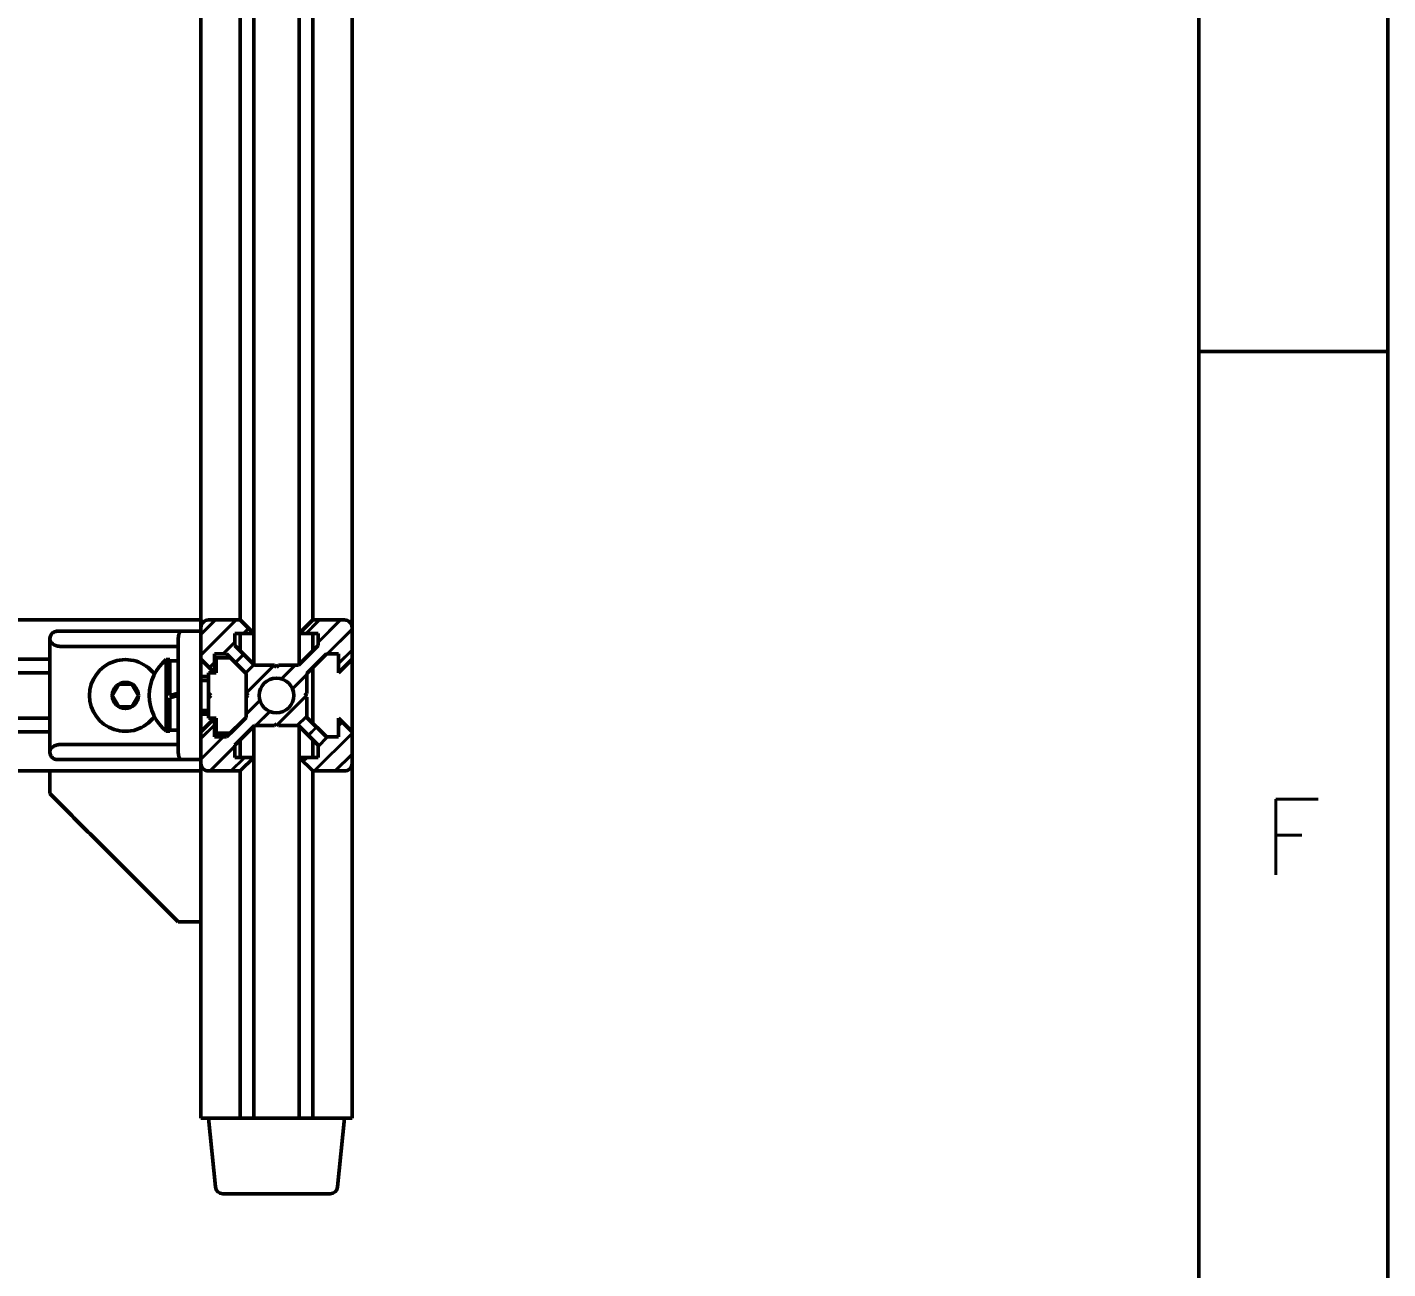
# Model space of a CAD drawing. Extents: x 28090 to 29926, y -10629 to -9321.
# Drawn here: x 29745.5 to 29925.7, y -9965.8 to -9801.4 of the extents above; entities that cross this region are included whole.
import ezdxf

# ---------------------------------------------------------------- set-up
doc = ezdxf.new("R2010")
doc.units = 0
doc.layers.add('Cotas', color=90, linetype='Continuous')
doc.layers.add('Hachura', color=9, linetype='Continuous')
for name, color, linetype, lineweight in [('Fixação e Transmissão', 5, 'Continuous', 50), ('Hotend', 4, 'Continuous', 50), ('Perfis e Cantoneiras', 2, 'Continuous', 50), ('Peças Usinadas', 120, 'Continuous', 50)]:
    doc.layers.add(name, color=color, linetype=linetype, lineweight=lineweight)
doc.styles.get("Standard").update_dxf_attribs({"font": 'romans.shx'})

msp = doc.modelspace()

# ---------------------------------------------------------------- hatches: boundary and pattern name
at = {"layer": 'Hachura'}
h = msp.add_hatch(dxfattribs=at)
h.set_pattern_fill('JIS_LC_8A', color=256, scale=0.25, angle=180.000005)
h.paths.add_polyline_path([(29784.033, -9896.468), (29781.433, -9893.868), (29778.783, -9893.868), (29778.533, -9893.618), (29778.283, -9893.868), (29775.633, -9893.868), (29773.033, -9896.468), (29773.033, -9898.068), (29775.533, -9898.068), (29773.733, -9899.868), (29769.972, -9899.868), (29769.533, -9899.868, -0.4142136), (29768.533, -9898.868), (29768.533, -9894.668), (29770.333, -9892.868), (29770.333, -9895.368), (29771.933, -9895.368), (29774.533, -9892.768), (29774.533, -9890.118), (29774.783, -9889.868), (29774.533, -9889.618), (29774.533, -9886.968), (29771.933, -9884.368), (29770.333, -9884.368), (29770.333, -9886.868), (29768.533, -9885.068), (29768.533, -9880.868, -0.4142136), (29769.533, -9879.868), (29773.733, -9879.868), (29775.533, -9881.668), (29773.733, -9881.668), (29773.033, -9881.668), (29773.033, -9883.268), (29773.733, -9883.968), (29775.533, -9885.768), (29775.633, -9885.868), (29778.283, -9885.868), (29778.533, -9886.118), (29778.783, -9885.868), (29781.433, -9885.868), (29781.533, -9885.768), (29783.333, -9883.968), (29784.033, -9883.268), (29784.033, -9881.668), (29783.333, -9881.668), (29781.533, -9881.668), (29783.333, -9879.868), (29787.533, -9879.868, -0.4142136), (29788.533, -9880.868), (29788.533, -9885.068), (29786.733, -9886.868), (29786.733, -9884.368), (29785.133, -9884.368), (29782.533, -9886.968), (29782.533, -9889.618), (29782.283, -9889.868), (29782.533, -9890.118), (29782.533, -9892.768), (29785.133, -9895.368), (29786.733, -9895.368), (29786.733, -9892.868), (29788.533, -9894.668), (29788.533, -9898.868, -0.4142136), (29787.533, -9899.868), (29786.972, -9899.868), (29785.972, -9899.868), (29783.333, -9899.868), (29781.533, -9898.068), (29784.033, -9898.068), (29784.033, -9896.468)])
h.paths.add_polyline_path([(29776.233, -9889.868, 1), (29780.833, -9889.868, 1), (29776.233, -9889.868)], flags=16)

# ---------------------------------------------------------------- linework, layer by layer
at = {"layer": 'Fixação e Transmissão'}
for p, q in [((29770.533, -9884.868), (29772.433, -9884.868)), ((29770.533, -9884.868), (29770.533, -9886.868)), ((29772.433, -9884.868), (29774.533, -9886.968)), ((29763.933, -9885.118), (29764.433, -9885.118)), ((29763.933, -9885.118), (29763.933, -9894.618)), ((29764.433, -9885.118), (29764.433, -9889.868)), ((29764.433, -9885.268), (29764.433, -9889.868)), ((29765.533, -9885.268), (29765.533, -9894.468)), ((29757.667, -9888.368), (29756.801, -9889.868)), ((29759.399, -9888.368), (29760.265, -9889.868)), ((29768.533, -9887.368), (29769.533, -9887.368)), ((29769.533, -9886.868), (29769.533, -9889.568)), ((29769.533, -9886.868), (29770.533, -9886.868)), ((29774.533, -9886.968), (29774.533, -9892.768)), ((29757.667, -9891.368), (29756.801, -9889.868)), ((29759.399, -9891.368), (29760.265, -9889.868)), ((29764.433, -9889.868), (29765.533, -9889.571)), ((29764.433, -9890.166), (29765.533, -9889.868)), ((29764.433, -9890.166), (29764.433, -9894.618)), ((29764.433, -9890.166), (29764.433, -9894.468)), ((29769.533, -9889.568), (29769.833, -9889.868)), ((29769.533, -9890.168), (29769.833, -9889.868)), ((29769.533, -9890.168), (29769.533, -9892.868)), ((29759.399, -9891.368), (29759.399, -9891.368)), ((29768.533, -9892.368), (29769.533, -9892.368)), ((29769.533, -9892.868), (29770.533, -9892.868)), ((29770.533, -9892.868), (29770.533, -9894.868)), ((29772.433, -9894.868), (29774.533, -9892.768)), ((29763.933, -9894.618), (29764.433, -9894.618)), ((29770.533, -9894.868), (29772.433, -9894.868))]:
    msp.add_line(p, q, dxfattribs=at)
at = {"layer": 'Fixação e Transmissão', "ltscale": 0.1}
for p, q in [((29765.533, -9885.268), (29764.433, -9885.268)), ((29757.667, -9888.368), (29759.399, -9888.368)), ((29757.667, -9891.368), (29759.399, -9891.368)), ((29765.533, -9894.468), (29764.433, -9894.468))]:
    msp.add_line(p, q, dxfattribs=at)
at = {"layer": 'Fixação e Transmissão'}
msp.add_circle((29758.533, -9889.868), 1.732, dxfattribs=at)
for centre, radius, start, end in [((29758.533, -9889.868), 4.75, 36.25467, 323.74533), ((29767.822, -9889.868), 6.139, 129.30765, 230.69235)]:
    msp.add_arc(centre, radius, start, end, dxfattribs=at)
at = {"layer": 'Hachura'}
for p, q in [((29768.533, -9887.868), (29769.533, -9887.868)), ((29768.533, -9891.868), (29769.533, -9891.868))]:
    msp.add_line(p, q, dxfattribs=at)
at = {"layer": 'Hotend'}
for p, q in [((29769.533, -9945.868), (29787.533, -9945.868)), ((29769.533, -9945.868), (29770.443, -9954.968)), ((29787.533, -9945.868), (29786.623, -9954.968)), ((29771.438, -9955.868), (29785.628, -9955.868))]:
    msp.add_line(p, q, dxfattribs=at)
for centre, start, end in [((29771.438, -9954.868), 185.71059, 270), ((29785.628, -9954.868), 270, 354.28941)]:
    msp.add_arc(centre, 1, start, end, dxfattribs=at)
at = {"layer": 'Perfis e Cantoneiras'}
for p, q in [((29768.533, -9945.868), (29768.533, -9385.868)), ((29788.533, -9945.868), (29788.533, -9385.868)), ((29773.733, -9879.868), (29773.733, -9527.868)), ((29775.533, -9885.768), (29775.533, -9527.868)), ((29781.533, -9885.768), (29781.533, -9527.868)), ((29783.333, -9879.868), (29783.333, -9527.868)), ((29768.533, -9879.868), (29701.031, -9879.868)), ((29768.533, -9885.068), (29768.533, -9880.868)), ((29773.733, -9879.868), (29769.533, -9879.868)), ((29775.533, -9881.668), (29773.733, -9879.868)), ((29781.533, -9881.668), (29783.333, -9879.868)), ((29787.533, -9879.868), (29783.333, -9879.868)), ((29788.533, -9885.068), (29788.533, -9880.868)), ((29773.033, -9883.268), (29773.033, -9881.668)), ((29775.533, -9881.668), (29773.033, -9881.668)), ((29773.733, -9883.968), (29773.733, -9881.668)), ((29773.733, -9883.968), (29773.733, -9881.668)), ((29784.033, -9881.668), (29781.533, -9881.668)), ((29783.333, -9883.968), (29783.333, -9881.668)), ((29783.333, -9883.968), (29783.333, -9881.668)), ((29784.033, -9883.268), (29784.033, -9881.668)), ((29771.933, -9884.368), (29770.333, -9884.368)), ((29770.333, -9886.868), (29770.333, -9884.368)), ((29774.533, -9886.968), (29771.933, -9884.368)), ((29775.633, -9885.868), (29773.033, -9883.268)), ((29781.433, -9885.868), (29784.033, -9883.268)), ((29782.533, -9886.968), (29785.133, -9884.368)), ((29785.133, -9884.368), (29786.733, -9884.368)), ((29786.733, -9886.868), (29786.733, -9884.368)), ((29748.533, -9885.068), (29718.031, -9885.068)), ((29770.333, -9886.868), (29768.533, -9885.068)), ((29778.283, -9885.868), (29775.633, -9885.868)), ((29778.533, -9886.118), (29778.283, -9885.868)), ((29778.533, -9886.118), (29778.783, -9885.868)), ((29781.433, -9885.868), (29778.783, -9885.868)), ((29783.333, -9893.568), (29783.333, -9886.168)), ((29783.333, -9893.568), (29783.333, -9886.168)), ((29786.733, -9886.868), (29788.533, -9885.068)), ((29748.533, -9886.868), (29718.031, -9886.868)), ((29774.533, -9889.618), (29774.533, -9886.968)), ((29782.533, -9889.618), (29782.533, -9886.968)), ((29774.783, -9889.868), (29774.533, -9889.618)), ((29774.783, -9889.868), (29774.533, -9890.118)), ((29774.533, -9892.768), (29774.533, -9890.118)), ((29782.283, -9889.868), (29782.533, -9889.618)), ((29782.283, -9889.868), (29782.533, -9890.118)), ((29782.533, -9892.768), (29782.533, -9890.118)), ((29748.533, -9892.868), (29718.031, -9892.868)), ((29770.333, -9892.868), (29768.533, -9894.668)), ((29770.333, -9895.368), (29770.333, -9892.868)), ((29774.533, -9892.768), (29771.933, -9895.368)), ((29775.633, -9893.868), (29773.033, -9896.468)), ((29775.533, -9945.868), (29775.533, -9893.968)), ((29778.283, -9893.868), (29775.633, -9893.868)), ((29778.533, -9893.618), (29778.283, -9893.868)), ((29778.533, -9893.618), (29778.783, -9893.868)), ((29781.433, -9893.868), (29778.783, -9893.868)), ((29781.433, -9893.868), (29784.033, -9896.468)), ((29781.533, -9945.868), (29781.533, -9893.968)), ((29782.533, -9892.768), (29785.133, -9895.368)), ((29786.733, -9895.368), (29786.733, -9892.868)), ((29786.733, -9892.868), (29788.533, -9894.668)), ((29748.533, -9894.668), (29718.031, -9894.668)), ((29768.533, -9898.868), (29768.533, -9894.668)), ((29771.933, -9895.368), (29770.333, -9895.368)), ((29773.733, -9898.068), (29773.733, -9895.768)), ((29773.733, -9898.068), (29773.733, -9895.768)), ((29783.333, -9898.068), (29783.333, -9895.768)), ((29783.333, -9898.068), (29783.333, -9895.768)), ((29785.133, -9895.368), (29786.733, -9895.368)), ((29788.533, -9898.868), (29788.533, -9894.668)), ((29773.033, -9896.468), (29773.033, -9898.068)), ((29784.033, -9896.468), (29784.033, -9898.068)), ((29775.533, -9898.068), (29773.033, -9898.068)), ((29775.533, -9898.068), (29773.733, -9899.868)), ((29784.033, -9898.068), (29781.533, -9898.068)), ((29781.533, -9898.068), (29783.333, -9899.868)), ((29768.533, -9899.868), (29651.176, -9899.868)), ((29773.733, -9899.868), (29769.533, -9899.868)), ((29773.733, -9945.868), (29773.733, -9899.868)), ((29783.333, -9945.868), (29783.333, -9899.868)), ((29787.533, -9899.868), (29783.333, -9899.868)), ((29788.533, -9945.868), (29768.533, -9945.868))]:
    msp.add_line(p, q, dxfattribs=at)
at = {"layer": 'Perfis e Cantoneiras', "color": 30}
for p, q in [((29749.533, -9881.368), (29765.947, -9881.368)), ((29765.947, -9881.368), (29749.533, -9881.368)), ((29768.533, -9881.368), (29765.947, -9881.368)), ((29765.947, -9881.368), (29768.533, -9881.368)), ((29768.533, -9881.368), (29768.533, -9898.368)), ((29748.533, -9897.368), (29748.533, -9882.368)), ((29748.533, -9897.368), (29748.533, -9882.368)), ((29765.533, -9882.368), (29765.533, -9897.368)), ((29765.533, -9882.368), (29765.533, -9897.368)), ((29768.533, -9897.368), (29768.533, -9882.368)), ((29765.533, -9883.368), (29749.947, -9883.368)), ((29765.533, -9883.368), (29749.947, -9883.368)), ((29769.533, -9888.618), (29769.533, -9891.118)), ((29769.533, -9888.618), (29769.533, -9891.118)), ((29749.947, -9896.368), (29765.533, -9896.368)), ((29765.533, -9896.368), (29749.947, -9896.368)), ((29765.947, -9898.368), (29749.533, -9898.368)), ((29765.947, -9898.368), (29749.533, -9898.368)), ((29768.533, -9898.368), (29765.947, -9898.368)), ((29768.533, -9898.368), (29765.947, -9898.368)), ((29748.533, -9902.868), (29748.533, -9899.868)), ((29748.533, -9902.868), (29748.533, -9899.868)), ((29748.533, -9902.868), (29748.533, -9899.868)), ((29748.533, -9902.868), (29748.533, -9899.868)), ((29749.533, -9899.868), (29768.533, -9899.868)), ((29768.533, -9899.868), (29749.533, -9899.868)), ((29749.533, -9899.868), (29768.533, -9899.868)), ((29768.533, -9899.868), (29749.533, -9899.868)), ((29768.533, -9899.868), (29768.533, -9918.868)), ((29768.533, -9918.868), (29768.533, -9899.868)), ((29768.533, -9899.868), (29768.533, -9918.868)), ((29768.533, -9918.868), (29768.533, -9899.868)), ((29768.533, -9919.868), (29765.533, -9919.868)), ((29768.533, -9919.868), (29765.533, -9919.868)), ((29768.533, -9919.868), (29765.533, -9919.868)), ((29768.533, -9919.868), (29765.533, -9919.868))]:
    msp.add_line(p, q, dxfattribs=at)
at = {"layer": 'Perfis e Cantoneiras'}
msp.add_circle((29778.533, -9889.868), 2.3, dxfattribs=at)
at = {"layer": 'Perfis e Cantoneiras', "color": 30}
for centre, start, end in [((29749.533, -9882.368), 90, 101.25), ((29749.533, -9882.368), 157.5, 180), ((29749.533, -9897.368), 180, 202.4993), ((29749.533, -9897.368), 258.75, 270)]:
    msp.add_arc(centre, 1, start, end, dxfattribs=at)
at = {"layer": 'Perfis e Cantoneiras'}
for centre, start, end in [((29769.533, -9880.868), 90, 180), ((29787.533, -9880.868), 0, 90), ((29769.533, -9898.868), 180, 270), ((29787.533, -9898.868), 270, 360)]:
    msp.add_arc(centre, 1, start, end, dxfattribs=at)
at = {"layer": 'Perfis e Cantoneiras', "color": 30}
for points, degree in [([(29748.826, -9881.661), (29748.951, -9881.532), (29749.15, -9881.445)], 2), ([(29749.15, -9881.445), (29748.951, -9881.532), (29748.826, -9881.661)], 2), ([(29748.977, -9881.537), (29749.059, -9881.483), (29749.149, -9881.445)], 2), ([(29749.15, -9881.445), (29749.24, -9881.407), (29749.336, -9881.388)], 2), ([(29749.15, -9881.445), (29749.231, -9881.41), (29749.338, -9881.388)], 2), ([(29749.338, -9881.388), (29749.231, -9881.41), (29749.15, -9881.445)], 2), ([(29749.338, -9881.388), (29749.434, -9881.369), (29749.532, -9881.368)], 2), ([(29749.338, -9881.388), (29749.402, -9881.372), (29749.533, -9881.368)], 2), ([(29749.533, -9881.368), (29749.402, -9881.372), (29749.338, -9881.388)], 2), ([(29765.789, -9881.445), (29765.706, -9881.532), (29765.654, -9881.661)], 2), ([(29765.654, -9881.661), (29765.706, -9881.532), (29765.789, -9881.445)], 2), ([(29765.866, -9881.388), (29765.822, -9881.41), (29765.789, -9881.445)], 2), ([(29765.789, -9881.445), (29765.822, -9881.41), (29765.866, -9881.388)], 2), ([(29765.947, -9881.368), (29765.893, -9881.372), (29765.866, -9881.388)], 2), ([(29765.866, -9881.388), (29765.893, -9881.372), (29765.947, -9881.368)], 2), ([(29748.533, -9882.368), (29748.533, -9882.172), (29748.609, -9881.986)], 2), ([(29748.609, -9881.986), (29748.533, -9882.172), (29748.533, -9882.368)], 2), ([(29748.533, -9882.368), (29748.533, -9882.271), (29748.552, -9882.175)], 2), ([(29748.641, -9882.751), (29748.533, -9882.565), (29748.533, -9882.368)], 2), ([(29748.533, -9882.368), (29748.533, -9882.467), (29748.56, -9882.564)], 2), ([(29748.552, -9882.172), (29748.572, -9882.076), (29748.609, -9881.986)], 2), ([(29748.56, -9882.564), (29748.587, -9882.66), (29748.641, -9882.751)], 2), ([(29748.609, -9881.986), (29748.681, -9881.809), (29748.826, -9881.661)], 2), ([(29748.826, -9881.661), (29748.681, -9881.809), (29748.609, -9881.986)], 2), ([(29748.609, -9881.986), (29748.647, -9881.895), (29748.702, -9881.813)], 2), ([(29748.947, -9883.076), (29748.742, -9882.928), (29748.641, -9882.751)], 2), ([(29748.641, -9882.751), (29748.694, -9882.842), (29748.771, -9882.924)], 2), ([(29748.702, -9881.813), (29748.756, -9881.731), (29748.826, -9881.661)], 2), ([(29748.771, -9882.924), (29748.849, -9883.006), (29748.947, -9883.076)], 2), ([(29748.826, -9881.661), (29748.896, -9881.592), (29748.977, -9881.537)], 2), ([(29749.406, -9883.292), (29749.124, -9883.205), (29748.947, -9883.076)], 2), ([(29748.947, -9883.076), (29749.046, -9883.145), (29749.161, -9883.2)], 2), ([(29749.161, -9883.2), (29749.277, -9883.255), (29749.406, -9883.292)], 2), ([(29765.565, -9881.986), (29765.533, -9882.172), (29765.533, -9882.368)], 2), ([(29765.533, -9882.368), (29765.533, -9882.172), (29765.565, -9881.986)], 2), ([(29765.533, -9882.564), (29765.533, -9882.368)], 1), ([(29765.533, -9882.368), (29765.533, -9882.565), (29765.533, -9882.751)], 2), ([(29765.533, -9882.751), (29765.533, -9882.927), (29765.533, -9883.075)], 2), ([(29765.533, -9883.076), (29765.533, -9883.205), (29765.533, -9883.292)], 2), ([(29765.654, -9881.661), (29765.594, -9881.809), (29765.565, -9881.986)], 2), ([(29765.565, -9881.986), (29765.594, -9881.809), (29765.654, -9881.661)], 2), ([(29749.671, -9883.349), (29749.52, -9883.327), (29749.406, -9883.292)], 2), ([(29749.406, -9883.292), (29749.535, -9883.33), (29749.671, -9883.349)], 2), ([(29749.947, -9883.368), (29749.762, -9883.365), (29749.671, -9883.349)], 2), ([(29749.671, -9883.349), (29749.808, -9883.368), (29749.947, -9883.368)], 2), ([(29765.533, -9883.292), (29765.533, -9883.327), (29765.533, -9883.349)], 2), ([(29765.533, -9883.349), (29765.533, -9883.365), (29765.533, -9883.368)], 2), ([(29769.533, -9887.868), (29768.533, -9887.868)], 1), ([(29769.533, -9887.868), (29768.533, -9887.868)], 1), ([(29769.533, -9887.868), (29769.533, -9887.868), (29769.533, -9887.926)], 2), ([(29769.533, -9887.868), (29769.533, -9887.868), (29769.533, -9887.926)], 2), ([(29769.533, -9887.926), (29769.533, -9887.983), (29769.533, -9888.088)], 2), ([(29769.533, -9887.926), (29769.533, -9887.983), (29769.533, -9888.088)], 2), ([(29769.533, -9888.088), (29769.533, -9888.194), (29769.533, -9888.331)], 2), ([(29769.533, -9888.088), (29769.533, -9888.194), (29769.533, -9888.331)], 2), ([(29769.533, -9888.331), (29769.533, -9888.469), (29769.533, -9888.618)], 2), ([(29769.533, -9888.331), (29769.533, -9888.469), (29769.533, -9888.618)], 2), ([(29769.533, -9891.868), (29768.533, -9891.868)], 1), ([(29769.533, -9891.868), (29768.533, -9891.868)], 1), ([(29769.533, -9891.118), (29769.533, -9891.268), (29769.533, -9891.406)], 2), ([(29769.533, -9891.406), (29769.533, -9891.543), (29769.533, -9891.649)], 2), ([(29769.533, -9891.406), (29769.533, -9891.543), (29769.533, -9891.649)], 2), ([(29769.533, -9891.649), (29769.533, -9891.754), (29769.533, -9891.811)], 2), ([(29769.533, -9891.649), (29769.533, -9891.754), (29769.533, -9891.811)], 2), ([(29769.533, -9891.811), (29769.533, -9891.868), (29769.533, -9891.868)], 2), ([(29769.533, -9891.811), (29769.533, -9891.868), (29769.533, -9891.868)], 2), ([(29748.533, -9897.368), (29748.533, -9897.172), (29748.641, -9896.986)], 2), ([(29748.56, -9897.173), (29748.533, -9897.27), (29748.533, -9897.368)], 2), ([(29748.552, -9897.564), (29748.533, -9897.467), (29748.533, -9897.368)], 2), ([(29748.609, -9897.751), (29748.533, -9897.565), (29748.533, -9897.368)], 2), ([(29748.533, -9897.368), (29748.533, -9897.565), (29748.609, -9897.751)], 2), ([(29748.609, -9897.751), (29748.572, -9897.661), (29748.552, -9897.565)], 2), ([(29748.641, -9896.986), (29748.587, -9897.077), (29748.56, -9897.173)], 2), ([(29748.641, -9896.986), (29748.742, -9896.809), (29748.947, -9896.661)], 2), ([(29748.771, -9896.813), (29748.694, -9896.895), (29748.641, -9896.986)], 2), ([(29748.947, -9896.661), (29748.849, -9896.731), (29748.771, -9896.813)], 2), ([(29748.947, -9896.661), (29749.124, -9896.532), (29749.406, -9896.445)], 2), ([(29749.161, -9896.537), (29749.046, -9896.592), (29748.947, -9896.661)], 2), ([(29749.406, -9896.445), (29749.277, -9896.482), (29749.161, -9896.537)], 2), ([(29749.406, -9896.445), (29749.52, -9896.41), (29749.671, -9896.388)], 2), ([(29749.671, -9896.388), (29749.535, -9896.407), (29749.406, -9896.445)], 2), ([(29749.671, -9896.388), (29749.762, -9896.372), (29749.947, -9896.368)], 2), ([(29749.947, -9896.368), (29749.808, -9896.368), (29749.671, -9896.388)], 2), ([(29765.533, -9896.368), (29765.533, -9896.372), (29765.533, -9896.388)], 2), ([(29765.533, -9896.388), (29765.533, -9896.41), (29765.533, -9896.445)], 2), ([(29765.533, -9896.445), (29765.533, -9896.532), (29765.533, -9896.661)], 2), ([(29765.533, -9896.662), (29765.533, -9896.81), (29765.533, -9896.986)], 2), ([(29765.533, -9896.986), (29765.533, -9897.172), (29765.533, -9897.368)], 2), ([(29765.533, -9897.368), (29765.533, -9897.173)], 1), ([(29765.533, -9897.368), (29765.533, -9897.565), (29765.565, -9897.751)], 2), ([(29765.565, -9897.751), (29765.533, -9897.565), (29765.533, -9897.368)], 2), ([(29748.702, -9897.924), (29748.647, -9897.842), (29748.609, -9897.751)], 2), ([(29748.826, -9898.076), (29748.681, -9897.928), (29748.609, -9897.751)], 2), ([(29748.609, -9897.751), (29748.681, -9897.928), (29748.826, -9898.076)], 2), ([(29748.826, -9898.076), (29748.756, -9898.006), (29748.702, -9897.924)], 2), ([(29748.977, -9898.2), (29748.896, -9898.145), (29748.826, -9898.076)], 2), ([(29749.15, -9898.292), (29748.951, -9898.205), (29748.826, -9898.076)], 2), ([(29748.826, -9898.076), (29748.951, -9898.205), (29749.15, -9898.292)], 2), ([(29749.15, -9898.292), (29749.059, -9898.255), (29748.977, -9898.2)], 2), ([(29749.338, -9898.349), (29749.241, -9898.33), (29749.15, -9898.292)], 2), ([(29749.338, -9898.349), (29749.231, -9898.327), (29749.15, -9898.292)], 2), ([(29749.15, -9898.292), (29749.231, -9898.327), (29749.338, -9898.349)], 2), ([(29749.532, -9898.368), (29749.434, -9898.368), (29749.338, -9898.349)], 2), ([(29749.533, -9898.368), (29749.402, -9898.365), (29749.338, -9898.349)], 2), ([(29749.338, -9898.349), (29749.402, -9898.365), (29749.533, -9898.368)], 2), ([(29765.565, -9897.751), (29765.594, -9897.928), (29765.654, -9898.076)], 2), ([(29765.654, -9898.076), (29765.594, -9897.928), (29765.565, -9897.751)], 2), ([(29765.654, -9898.076), (29765.706, -9898.205), (29765.789, -9898.292)], 2), ([(29765.789, -9898.292), (29765.706, -9898.205), (29765.654, -9898.076)], 2), ([(29765.789, -9898.292), (29765.822, -9898.327), (29765.866, -9898.349)], 2), ([(29765.866, -9898.349), (29765.822, -9898.327), (29765.789, -9898.292)], 2), ([(29765.866, -9898.349), (29765.893, -9898.365), (29765.947, -9898.368)], 2), ([(29765.947, -9898.368), (29765.893, -9898.365), (29765.866, -9898.349)], 2), ([(29748.533, -9899.868), (29748.533, -9899.868), (29748.552, -9899.868)], 2), ([(29748.533, -9899.868), (29748.533, -9899.868), (29748.552, -9899.868)], 2), ([(29748.552, -9899.868), (29748.571, -9899.868), (29748.609, -9899.868)], 2), ([(29748.552, -9899.868), (29748.571, -9899.868), (29748.609, -9899.868)], 2), ([(29748.609, -9899.868), (29748.647, -9899.868), (29748.702, -9899.868)], 2), ([(29748.609, -9899.868), (29748.647, -9899.868), (29748.702, -9899.868)], 2), ([(29748.702, -9899.868), (29748.756, -9899.868), (29748.826, -9899.868)], 2), ([(29748.702, -9899.868), (29748.756, -9899.868), (29748.826, -9899.868)], 2), ([(29748.826, -9899.868), (29748.896, -9899.868), (29748.977, -9899.868)], 2), ([(29748.826, -9899.868), (29748.896, -9899.868), (29748.977, -9899.868)], 2), ([(29748.977, -9899.868), (29749.059, -9899.868), (29749.15, -9899.868)], 2), ([(29748.977, -9899.868), (29749.059, -9899.868), (29749.15, -9899.868)], 2), ([(29749.15, -9899.868), (29749.241, -9899.868), (29749.338, -9899.868)], 2), ([(29749.15, -9899.868), (29749.241, -9899.868), (29749.338, -9899.868)], 2), ([(29749.338, -9899.868), (29749.533, -9899.868)], 1), ([(29749.338, -9899.868), (29749.533, -9899.868)], 1), ([(29748.533, -9902.868), (29765.533, -9919.868)], 1), ([(29748.533, -9902.868), (29765.533, -9919.868)], 1), ([(29768.533, -9918.868), (29768.533, -9919.038), (29768.533, -9919.199), (29768.533, -9919.304), (29768.533, -9919.4), (29768.533, -9919.494), (29768.533, -9919.575), (29768.533, -9919.613), (29768.533, -9919.65), (29768.533, -9919.683), (29768.533, -9919.715), (29768.533, -9919.742), (29768.533, -9919.769), (29768.533, -9919.791), (29768.533, -9919.812), (29768.533, -9919.828), (29768.533, -9919.843), (29768.533, -9919.853), (29768.533, -9919.862), (29768.533, -9919.865), (29768.533, -9919.868)], 2), ([(29768.533, -9918.868), (29768.533, -9919.038), (29768.533, -9919.199), (29768.533, -9919.304), (29768.533, -9919.4), (29768.533, -9919.494), (29768.533, -9919.575), (29768.533, -9919.613), (29768.533, -9919.65), (29768.533, -9919.683), (29768.533, -9919.715), (29768.533, -9919.742), (29768.533, -9919.769), (29768.533, -9919.791), (29768.533, -9919.812), (29768.533, -9919.828), (29768.533, -9919.843), (29768.533, -9919.853), (29768.533, -9919.862), (29768.533, -9919.865), (29768.533, -9919.868)], 2), ([(29768.533, -9919.063), (29768.533, -9919.16), (29768.533, -9919.251)], 2), ([(29768.533, -9919.063), (29768.533, -9919.16), (29768.533, -9919.251)], 2), ([(29768.533, -9919.251), (29768.533, -9919.342), (29768.533, -9919.424)], 2), ([(29768.533, -9919.251), (29768.533, -9919.342), (29768.533, -9919.424)], 2), ([(29768.533, -9919.424), (29768.533, -9919.506), (29768.533, -9919.575)], 2), ([(29768.533, -9919.424), (29768.533, -9919.506), (29768.533, -9919.575)], 2), ([(29768.533, -9919.575), (29768.533, -9919.645), (29768.533, -9919.7)], 2), ([(29768.533, -9919.575), (29768.533, -9919.645), (29768.533, -9919.7)], 2), ([(29768.533, -9919.7), (29768.533, -9919.754), (29768.533, -9919.792)], 2), ([(29768.533, -9919.7), (29768.533, -9919.754), (29768.533, -9919.792)], 2), ([(29768.533, -9919.792), (29768.533, -9919.83), (29768.533, -9919.849)], 2), ([(29768.533, -9919.792), (29768.533, -9919.83), (29768.533, -9919.849)], 2), ([(29768.533, -9919.849), (29768.533, -9919.868), (29768.533, -9919.868)], 2), ([(29768.533, -9919.849), (29768.533, -9919.868), (29768.533, -9919.868)], 2)]:
    msp.add_open_spline(points, degree=degree, dxfattribs=at)
for points, knots in [([(29769.533, -9887.868), (29769.533, -9887.87), (29769.533, -9887.872), (29769.533, -9887.873), (29769.533, -9887.878), (29769.533, -9887.883), (29769.533, -9887.887), (29769.533, -9887.895), (29769.533, -9887.903), (29769.533, -9887.911), (29769.533, -9887.921), (29769.533, -9887.932), (29769.533, -9887.943), (29769.533, -9887.956), (29769.533, -9887.97), (29769.533, -9887.983), (29769.533, -9888.015), (29769.533, -9888.049), (29769.533, -9888.088), (29769.533, -9888.228), (29769.533, -9888.422), (29769.533, -9888.618)], [1.5708, 1.5708, 1.5708, 1.5708, 1.683, 1.683, 1.683, 1.7952, 1.7952, 1.7952, 1.9074, 1.9074, 1.9074, 2.0196, 2.0196, 2.0196, 2.1318, 2.1318, 2.1318, 2.35619, 2.35619, 2.35619, 3.14159, 3.14159, 3.14159, 3.14159]), ([(29769.533, -9887.868), (29769.533, -9887.87), (29769.533, -9887.872), (29769.533, -9887.873), (29769.533, -9887.878), (29769.533, -9887.883), (29769.533, -9887.887), (29769.533, -9887.895), (29769.533, -9887.903), (29769.533, -9887.911), (29769.533, -9887.921), (29769.533, -9887.932), (29769.533, -9887.943), (29769.533, -9887.956), (29769.533, -9887.97), (29769.533, -9887.983), (29769.533, -9888.015), (29769.533, -9888.049), (29769.533, -9888.088), (29769.533, -9888.228), (29769.533, -9888.422), (29769.533, -9888.618)], [1.5708, 1.5708, 1.5708, 1.5708, 1.683, 1.683, 1.683, 1.7952, 1.7952, 1.7952, 1.9074, 1.9074, 1.9074, 2.0196, 2.0196, 2.0196, 2.1318, 2.1318, 2.1318, 2.35619, 2.35619, 2.35619, 3.14159, 3.14159, 3.14159, 3.14159]), ([(29769.533, -9891.118), (29769.533, -9891.315), (29769.533, -9891.509), (29769.533, -9891.649), (29769.533, -9891.668), (29769.533, -9891.686), (29769.533, -9891.705), (29769.533, -9891.739), (29769.533, -9891.769), (29769.533, -9891.794), (29769.533, -9891.805), (29769.533, -9891.816), (29769.533, -9891.826), (29769.533, -9891.834), (29769.533, -9891.842), (29769.533, -9891.85), (29769.533, -9891.854), (29769.533, -9891.859), (29769.533, -9891.864), (29769.533, -9891.865), (29769.533, -9891.867), (29769.533, -9891.868)], [0, 0, 0, 0, 0.785398, 0.785398, 0.785398, 0.897598, 0.897598, 0.897598, 1.122, 1.122, 1.122, 1.2342, 1.2342, 1.2342, 1.3464, 1.3464, 1.3464, 1.4586, 1.4586, 1.4586, 1.5708, 1.5708, 1.5708, 1.5708]), ([(29769.533, -9891.118), (29769.533, -9891.315), (29769.533, -9891.509), (29769.533, -9891.649), (29769.533, -9891.668), (29769.533, -9891.686), (29769.533, -9891.705), (29769.533, -9891.739), (29769.533, -9891.769), (29769.533, -9891.794), (29769.533, -9891.805), (29769.533, -9891.816), (29769.533, -9891.826), (29769.533, -9891.834), (29769.533, -9891.842), (29769.533, -9891.85), (29769.533, -9891.854), (29769.533, -9891.859), (29769.533, -9891.864), (29769.533, -9891.865), (29769.533, -9891.867), (29769.533, -9891.868)], [0, 0, 0, 0, 0.785398, 0.785398, 0.785398, 0.897598, 0.897598, 0.897598, 1.122, 1.122, 1.122, 1.2342, 1.2342, 1.2342, 1.3464, 1.3464, 1.3464, 1.4586, 1.4586, 1.4586, 1.5708, 1.5708, 1.5708, 1.5708]), ([(29748.533, -9899.868), (29748.535, -9899.868), (29748.537, -9899.868), (29748.539, -9899.868), (29748.546, -9899.868), (29748.552, -9899.868), (29748.558, -9899.868), (29748.568, -9899.868), (29748.579, -9899.868), (29748.589, -9899.868), (29748.603, -9899.868), (29748.618, -9899.868), (29748.632, -9899.868), (29748.65, -9899.868), (29748.668, -9899.868), (29748.686, -9899.868), (29748.708, -9899.868), (29748.73, -9899.868), (29748.751, -9899.868), (29748.776, -9899.868), (29748.801, -9899.868), (29748.826, -9899.868), (29748.854, -9899.868), (29748.882, -9899.868), (29748.909, -9899.868), (29748.969, -9899.868), (29749.032, -9899.868), (29749.099, -9899.868), (29749.235, -9899.868), (29749.383, -9899.868), (29749.533, -9899.868)], [0, 0, 0, 0, 0.1122, 0.1122, 0.1122, 0.224399, 0.224399, 0.224399, 0.336599, 0.336599, 0.336599, 0.448799, 0.448799, 0.448799, 0.560999, 0.560999, 0.560999, 0.673198, 0.673198, 0.673198, 0.785398, 0.785398, 0.785398, 0.897598, 0.897598, 0.897598, 1.122, 1.122, 1.122, 1.5708, 1.5708, 1.5708, 1.5708]), ([(29748.533, -9899.868), (29748.535, -9899.868), (29748.537, -9899.868), (29748.539, -9899.868), (29748.546, -9899.868), (29748.552, -9899.868), (29748.558, -9899.868), (29748.568, -9899.868), (29748.579, -9899.868), (29748.589, -9899.868), (29748.603, -9899.868), (29748.618, -9899.868), (29748.632, -9899.868), (29748.65, -9899.868), (29748.668, -9899.868), (29748.686, -9899.868), (29748.708, -9899.868), (29748.73, -9899.868), (29748.751, -9899.868), (29748.776, -9899.868), (29748.801, -9899.868), (29748.826, -9899.868), (29748.854, -9899.868), (29748.882, -9899.868), (29748.909, -9899.868), (29748.969, -9899.868), (29749.032, -9899.868), (29749.099, -9899.868), (29749.235, -9899.868), (29749.383, -9899.868), (29749.533, -9899.868)], [0, 0, 0, 0, 0.1122, 0.1122, 0.1122, 0.224399, 0.224399, 0.224399, 0.336599, 0.336599, 0.336599, 0.448799, 0.448799, 0.448799, 0.560999, 0.560999, 0.560999, 0.673198, 0.673198, 0.673198, 0.785398, 0.785398, 0.785398, 0.897598, 0.897598, 0.897598, 1.122, 1.122, 1.122, 1.5708, 1.5708, 1.5708, 1.5708])]:
    msp.add_open_spline(points, degree=3, knots=knots, dxfattribs=at)
at = {"layer": 'Peças Usinadas'}
msp.add_line((29925.654, -9844.301), (29900.654, -9844.301), dxfattribs=at)
at = {"layer": 'Peças Usinadas', "flags": 128}
msp.add_lwpolyline([(28089.925, -10628.591), (29925.654, -10628.591), (29925.654, -9321.442), (28089.925, -9321.442)], close=True, dxfattribs=at)
msp.add_lwpolyline([(28114.925, -10603.591), (29900.654, -10603.591), (29900.654, -9346.442), (28114.925, -9346.442), (28114.925, -10603.591)], dxfattribs=at)

# ---------------------------------------------------------------- texts
at = {"layer": 'Cotas'}
msp.add_text('F', height=10, dxfattribs=at).set_placement((29909.132, -9913.618))

doc.saveas('drawing.dxf')
